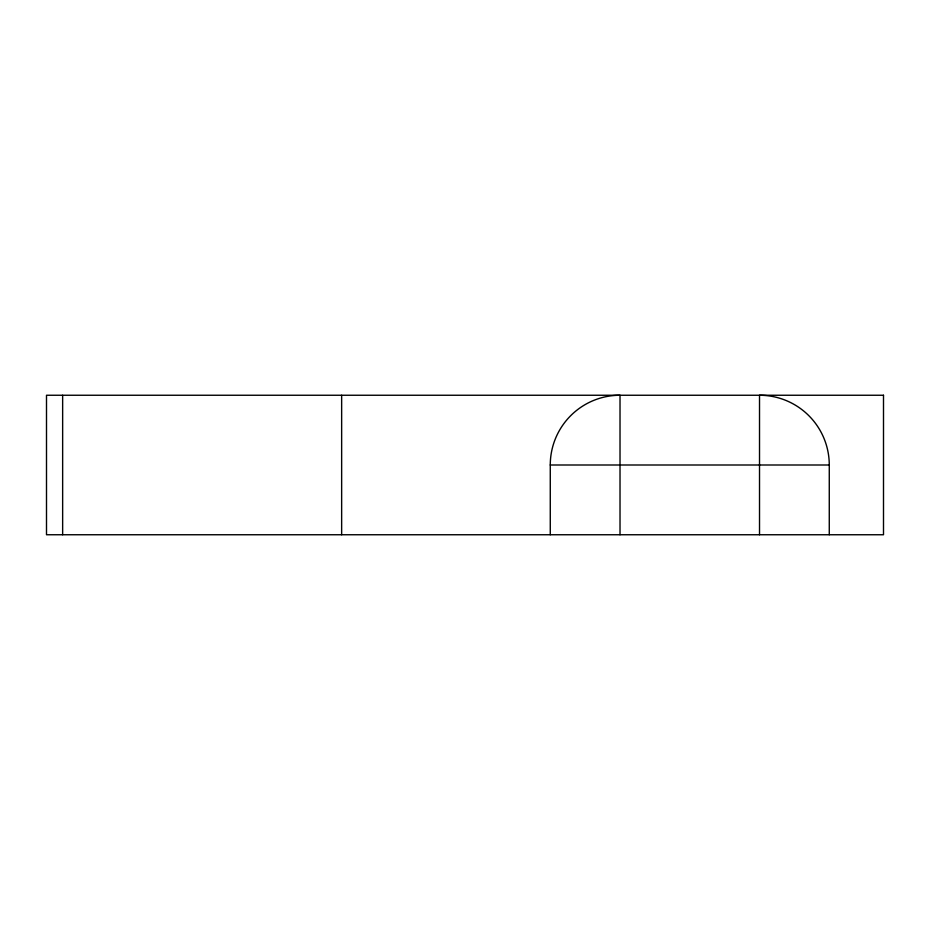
<?xml version="1.0" encoding="UTF-8"?>
<svg xmlns="http://www.w3.org/2000/svg" width="930" height="930" viewBox="0 0 930 930"><rect width="100%" height="100%" fill="white"/><g stroke="black" fill="none" stroke-linecap="round" stroke-linejoin="round"><path stroke-width="1.4" d="M550.269 534.75L550.269 465L829.269 465L829.269 534.75M759.519 534.75L759.519 395.25A69.75 69.75 0 0 1 829.269 465M620.019 534.75L620.019 395.25A69.75 69.75 0 0 0 550.269 465M341.647 395.25L341.647 534.75M62.647 395.25L62.647 534.75M883.5 395.25L46.5 395.25L46.5 534.75L883.5 534.75L883.5 395.25"/></g></svg>
